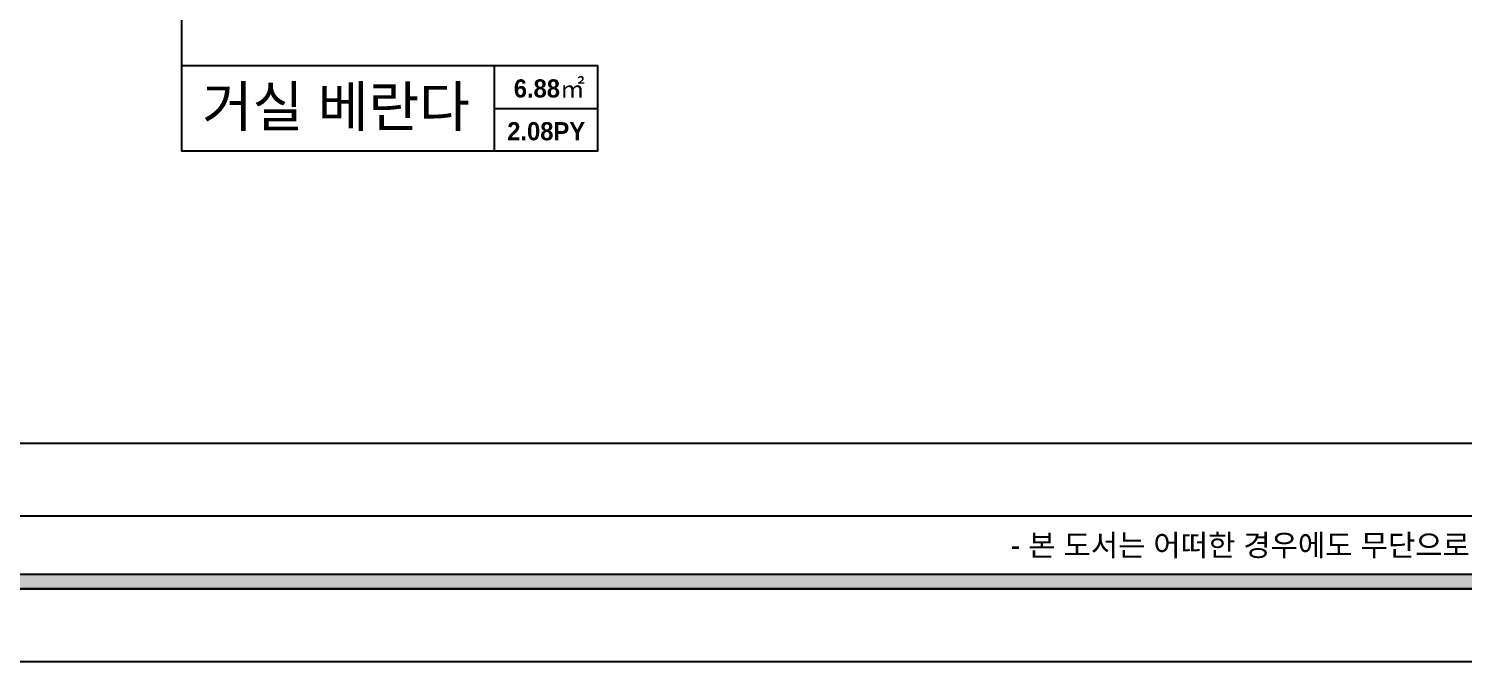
# Model space of a CAD drawing. Header units: millimetres. Extents: x 359270 to 411470, y 57550 to 89768.
# Drawn here: x 388887 to 394814, y 58150 to 60764 of the extents above; entities that cross this region are included whole.
import ezdxf
from ezdxf.enums import TextEntityAlignment as Align

# ---------------------------------------------------------------- set-up
doc = ezdxf.new("R2010")
doc.units = ezdxf.units.MM
doc.header["$LTSCALE"] = 100
doc.layers.get('DEFPOINTS').update_dxf_attribs({"color": 248})
for name, color, linetype in [('0-ELC TEXT', 7, 'Continuous'), ('03-TEXT', 3, 'Continuous'), ('FORM(YOURNAME)-1', 1, 'Continuous'), ('FORM(YOURNAME)-11', 1, 'Continuous')]:
    doc.layers.add(name, color=color, linetype=linetype)
doc.styles.add('YOURNAME', font='HY울릉도M.TTF')
doc.styles.add('넥슨고딕', font='NEXONLv1GothicBold.ttf')
doc.styles.add('코레일둥고', font='Korail_Round_Gothic_Medium.ttf')

# ---------------------------------------------------------------- blocks, each defined once
blk = doc.blocks.new('FORM-ELEVATION')
at = {"layer": 'FORM(YOURNAME)-11'}
h = blk.add_hatch(color=256, dxfattribs=at)
h.dxf.hatch_style = 1
h.paths.add_polyline_path([(-10309, 35708), (71691, 35708), (71691, 35508), (-10309, 35508)])
h.paths.add_polyline_path([(-10309, -21492), (71691, -21492), (71691, -21692), (-10309, -21692)])
at = {"layer": 'DEFPOINTS', "color": 158}
blk.add_line((62481, -20692), (-10309, -20692), dxfattribs=at)
for points in [[(-10309, -21692), (71691, -21692), (71691, 35708), (-10309, 35708)], [(-8309, 33708), (61071, 33708), (61071, -19692), (-8309, -19692)]]:
    blk.add_lwpolyline(points, close=True, dxfattribs=at)
at = {"layer": 'FORM(YOURNAME)-11', "color": 250}
blk.add_lwpolyline([(-11309, -22692), (72691, -22692), (72691, 36708), (-11309, 36708)], close=True, dxfattribs=at)
at = {"layer": 'FORM(YOURNAME)-11'}
blk.add_lwpolyline([(-10309, -21492), (71691, -21492), (71691, -21692), (-10309, -21692)], close=True, dxfattribs=at)
at = {"layer": 'FORM(YOURNAME)-11', "color": 1, "style": 'YOURNAME'}
blk.add_text("- 본 도서는 어떠한 경우에도 무단으로 도용할 수 없으며 도용시 '지적재산권' 보호에 관한 법률에 의거, 법적 분쟁이 발생합니다.  또한 본 도서에 관한 모든 저작권은 당사에 있습니다. -", height=300, dxfattribs=at).set_placement((28146, -21092), align=Align.MIDDLE_CENTER)
at = {"layer": 'FORM(YOURNAME)-11', "color": 3, "style": 'YOURNAME'}
for tag, height, p in [('1', 450, (71041, -1219)), ('2', 450, (71041, -1863)), ('3', 450, (71041, -3150)), ('4', 450, (71041, -5081)), ('5', 515, (71041, -7398)), ('6', 515, (71041, -9650)), ('7', 515, (71041, -11903)), ('8', 515, (71041, -14155)), ('9', 515, (71041, -16408)), ('10', 515, (66791, -18596)), ('11', 515, (71041, -18660)), ('12', 515, (66791, -20848)), ('13', 515, (71041, -20848))]:
    blk.add_attdef(tag, text='', height=height, dxfattribs=at).set_placement(p, align=Align.MIDDLE_RIGHT)

msp = doc.modelspace()

# ---------------------------------------------------------------- linework, layer by layer
at = {"layer": '0-ELC TEXT'}
for p, q in [((389519.5, 60611.8), (389519.5, 61377.1)), ((390812.5, 60258.1), (390812.5, 60611.8)), ((390812.5, 60435), (391237.2, 60435))]:
    msp.add_line(p, q, dxfattribs=at)
msp.add_lwpolyline([(389519.5, 60611.8), (391237.2, 60611.8), (391237.2, 60258.1), (389519.5, 60258.1)], close=True, dxfattribs=at)

# ---------------------------------------------------------------- block references
at = {"layer": 'FORM(YOURNAME)-1', "xscale": 0.3, "yscale": 0.3, "zscale": 0.3}
msp.add_blockref('FORM-ELEVATION', (389062.6, 64957.5), dxfattribs=at)

# ---------------------------------------------------------------- texts
at = {"layer": '03-TEXT'}
for s, height, style, p in [('거실 베란다', 166.67, '코레일둥고', (390156.7, 60359.6)), ('6.88㎡', 75, '넥슨고딕', (391038.2, 60480)), ('2.08PY', 75, '넥슨고딕', (391025.4, 60303.2))]:
    msp.add_text(s, height=height, dxfattribs=dict(at, style=style)).set_placement(p, align=Align.CENTER)

doc.saveas('drawing.dxf')
